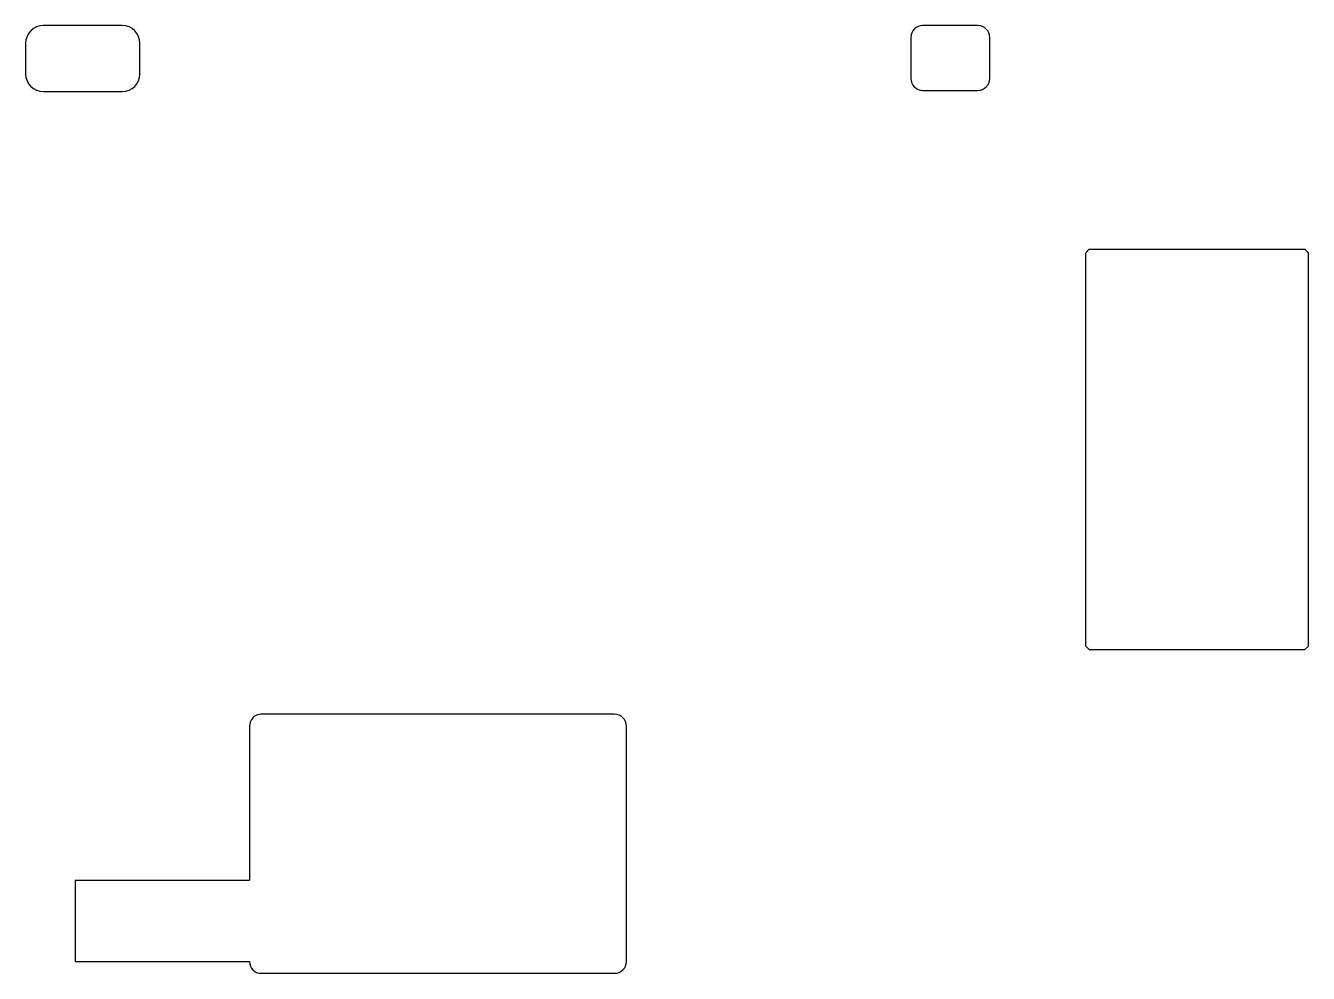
# Model space of a CAD drawing. Header units: millimetres. Extents: x 94 to 203, y -118 to -37.
import ezdxf

# ---------------------------------------------------------------- set-up
doc = ezdxf.new("R2010")
doc.units = ezdxf.units.MM

msp = doc.modelspace()

# ---------------------------------------------------------------- linework, layer by layer
for p, q in [((101.85, -37.18), (95.15, -37.18)), ((174.5, -37.18), (169.8, -37.18)), ((93.65, -38.68), (93.65, -41.28)), ((103.35, -41.28), (103.35, -38.68)), ((168.8, -38.18), (168.8, -41.68)), ((175.5, -41.68), (175.5, -38.18)), ((95.15, -42.78), (101.85, -42.78)), ((169.8, -42.68), (174.5, -42.68)), ((183.65, -56.48), (183.94, -56.18)), ((183.65, -89.89), (183.65, -56.48)), ((183.94, -56.18), (202.26, -56.18)), ((202.26, -56.18), (202.55, -56.48)), ((202.55, -89.89), (202.55, -56.48)), ((183.65, -89.89), (183.94, -90.18)), ((183.94, -90.18), (202.26, -90.18)), ((202.26, -90.18), (202.55, -89.89)), ((143.65, -95.68), (113.65, -95.68)), ((112.65, -96.68), (112.65, -109.78)), ((144.65, -116.68), (144.65, -96.68)), ((97.85, -109.78), (112.65, -109.78)), ((97.85, -109.78), (97.85, -116.68)), ((97.85, -116.68), (112.65, -116.68)), ((113.65, -117.68), (143.65, -117.68))]:
    msp.add_line(p, q)
for centre, radius, start, end in [((95.15, -38.68), 1.5, 90, 180), ((101.85, -38.68), 1.5, 0, 90), ((169.8, -38.18), 1, 90, 180), ((174.5, -38.18), 1, 0, 90), ((95.15, -41.28), 1.5, 180, 270), ((101.85, -41.28), 1.5, 270, 360), ((169.8, -41.68), 1, 180, 270), ((174.5, -41.68), 1, 270, 360), ((113.65, -96.68), 1, 90, 180), ((143.65, -96.68), 1, 0, 90), ((113.65, -116.68), 1, 180, 270), ((143.65, -116.68), 1, 270, 360)]:
    msp.add_arc(centre, radius, start, end)

doc.saveas('drawing.dxf')
